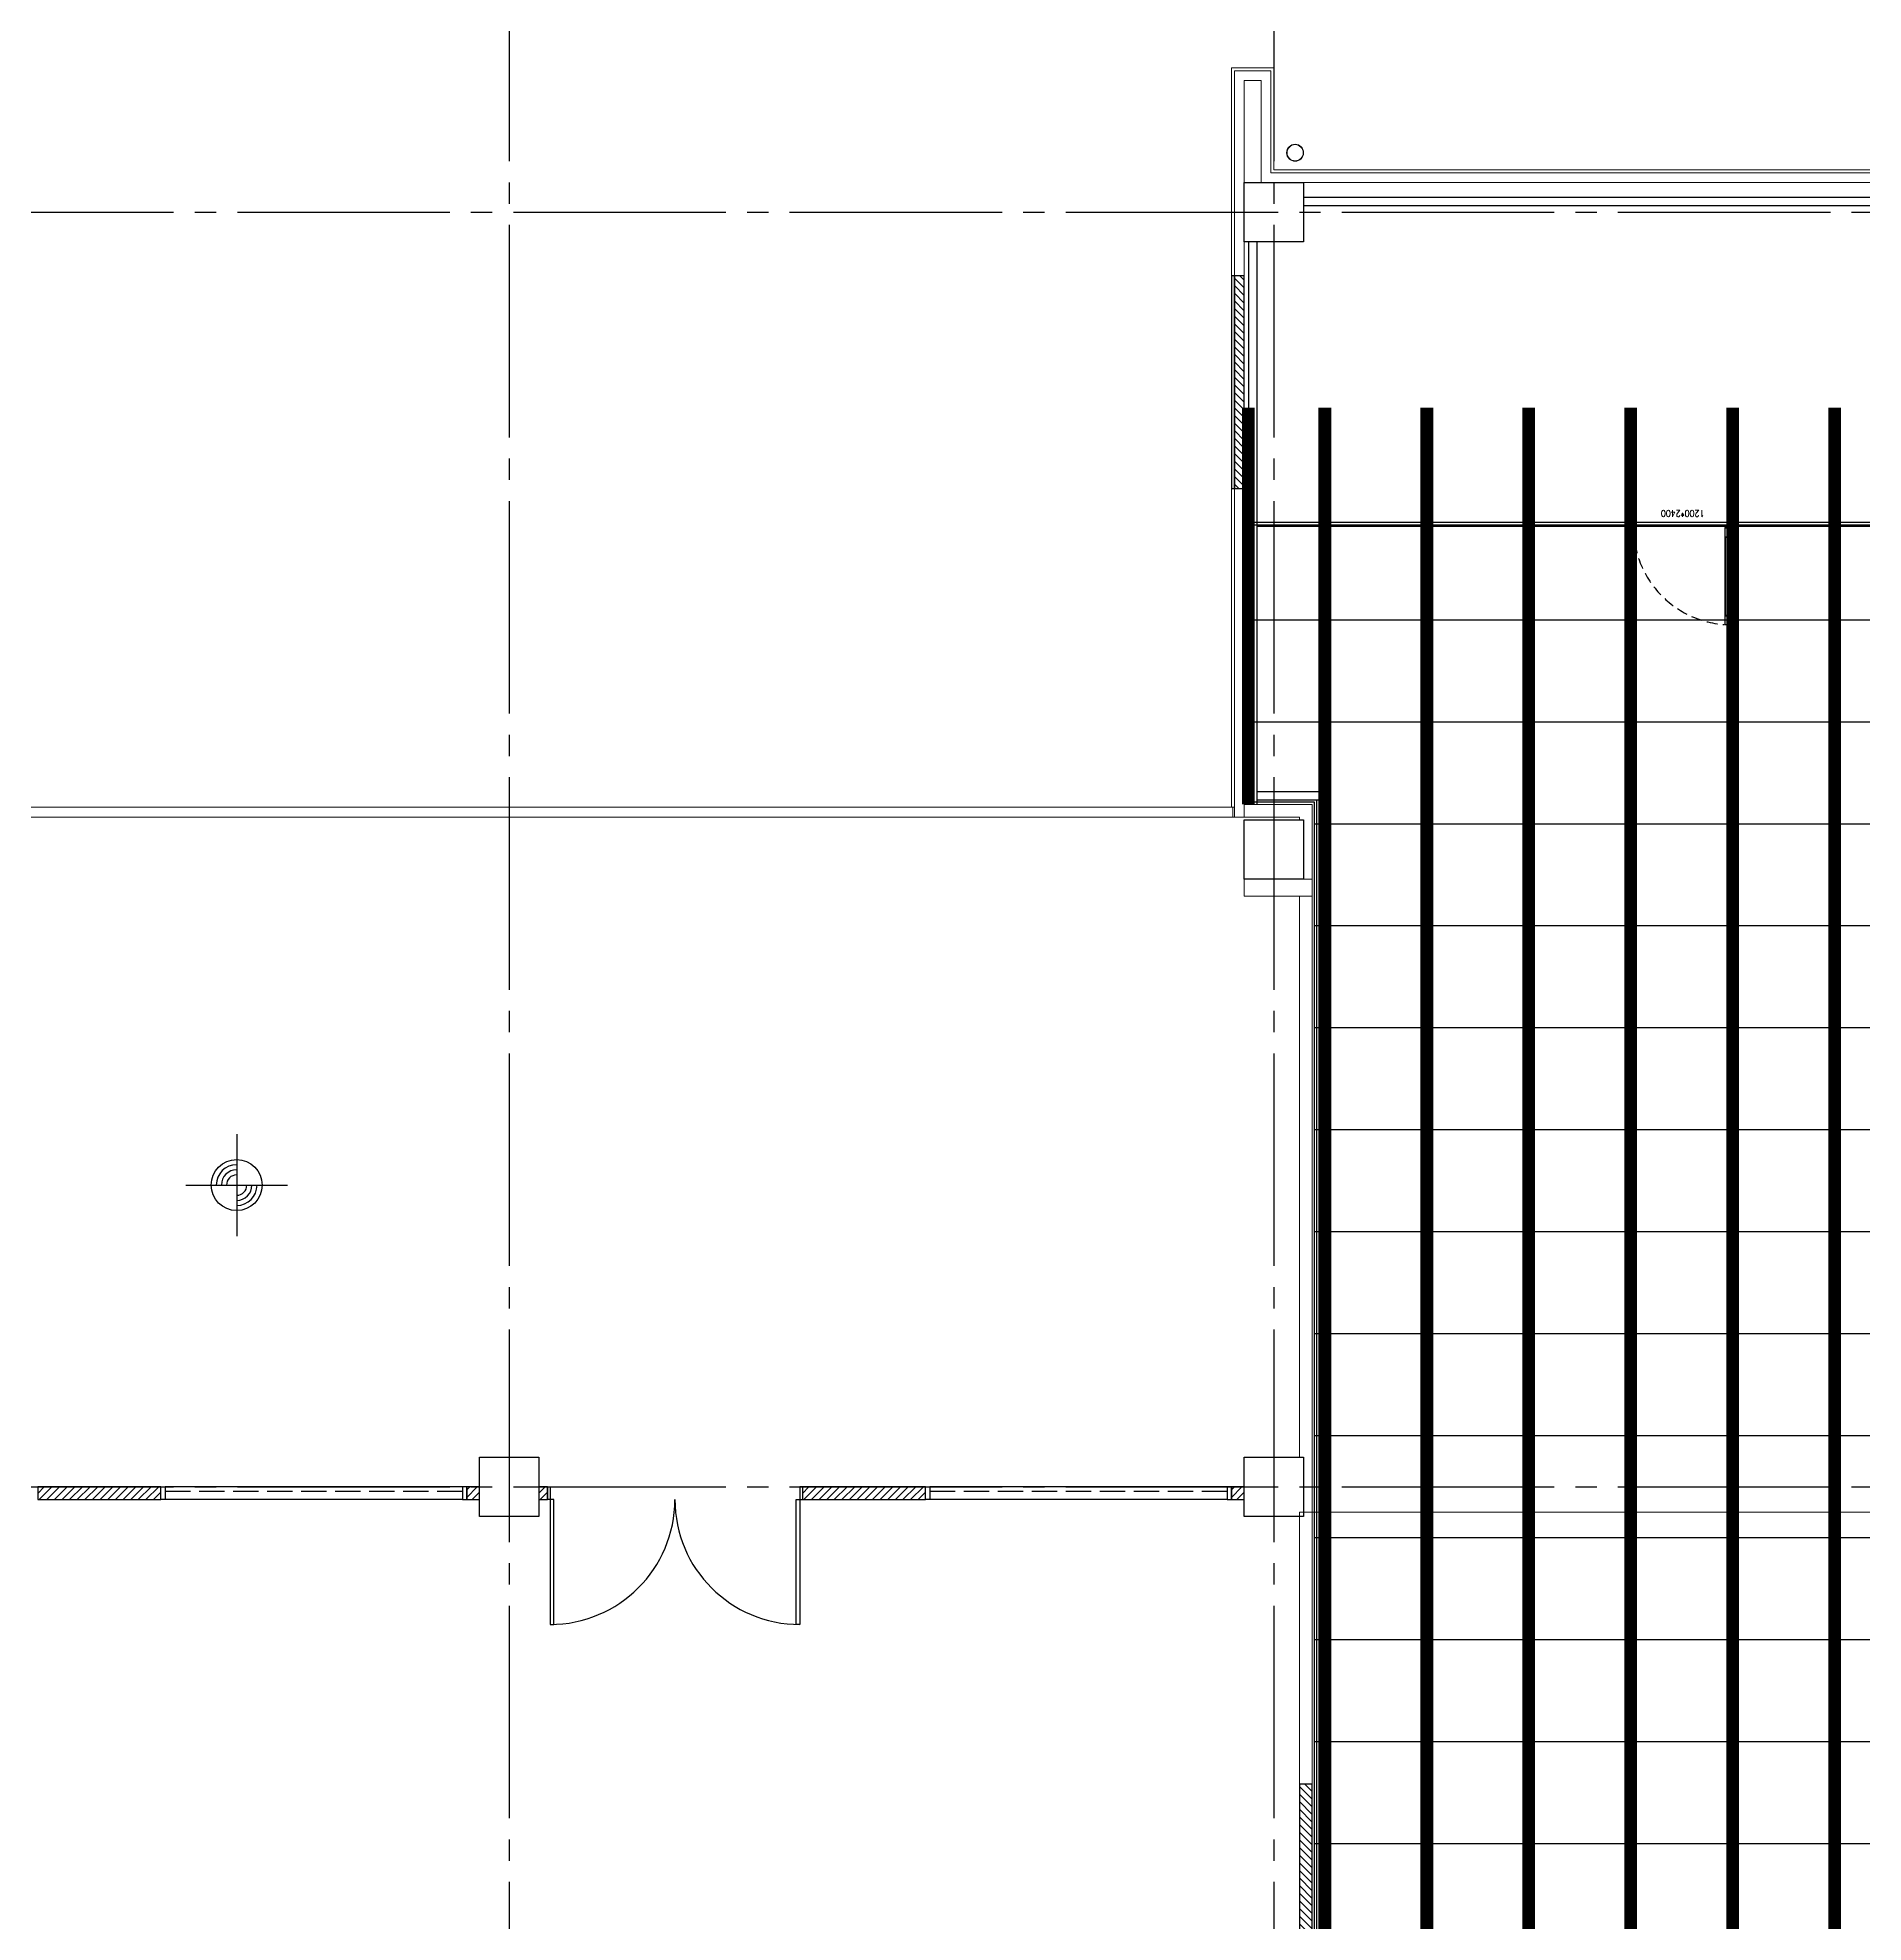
# Model space of a CAD drawing. Header units: millimetres. Extents: x -960 to 41501, y -1010 to 11880.
# Drawn here: x 345 to 2494, y 6987 to 9205 of the extents above; entities that cross this region are included whole.
import ezdxf
from ezdxf.enums import TextEntityAlignment as Align

# ---------------------------------------------------------------- set-up
doc = ezdxf.new("R2010")
doc.units = ezdxf.units.MM
doc.header["$LTSCALE"] = 100
for name, pattern in [('188K-SM-03-F10-ARCH-PA-Y2257103$0$AP5A-SM-03-F20-ARCH-PA-Y2230801+Y2230803$0$ALL-PA-TXT-Y2221201$0$DASHED', [19.05, 12.7, -6.35]), ('X-S-FAB-L10$0$COL-CEN-LIN', [3.25, 2.5, -0.25, 0.25, -0.25]), ('X-S-FAB-L10$0$HIDDEN', [0.4, 0.3, -0.1]), ('X-S-FAB-L10$0$JJP_虛線(退縮線、投影線、地下室範圍、非屬本工程、圖面分區)', [0.45, 0.3, -0.15])]:
    doc.linetypes.add(name, pattern=pattern)
for name, color, linetype in [('0-XREF', 7, 'Continuous'), ('188K-SM-03-F10-ARCH-CEIL-Y2257103$0$K-CEIL-4.2', 6, 'Continuous'), ('188K-SM-03-F10-ARCH-CEIL-Y2257103$0$K-CEIL-4.2-AREA', 6, 'Continuous'), ('188K-SM-03-F10-ARCH-CEIL-Y2257103$0$K-鋼構', 111, 'Continuous'), ('188K-SM-03-F10-ARCH-PA-Y2257103$0$K-Door', 53, 'Continuous'), ('188K-SM-03-F10-ARCH-PA-Y2257103$0$K-P1S-4.2-單抗', 53, 'Continuous'), ('188K-SM-03-F10-ARCH-PA-Y2257103$0$K-岩棉 2hr 7.5-單抗', 53, 'Continuous'), ('188K-SM-03-F10-ARCH-PA-Y2257103$0$K-岩棉 2hr 7.5-非抗', 53, 'Continuous'), ('X-S-FAB-L10$0$0-DIM-INT', 8, 'Continuous'), ('X-S-FAB-L10$0$0-DIM-TXT', 8, 'Continuous'), ('X-S-FAB-L10$0$A-OBJE-MEP', 8, 'Continuous'), ('X-S-FAB-L10$0$A-WALL-EX', 8, 'Continuous'), ('X-S-FAB-L10$0$A-WALL-IN', 8, 'Continuous'), ('X-S-FAB-L10$0$BLOCK', 8, 'Continuous'), ('X-S-FAB-L10$0$CCL', 8, 'X-S-FAB-L10$0$COL-CEN-LIN'), ('X-S-FAB-L10$0$COL-S', 8, 'Continuous'), ('X-S-FAB-L10$0$DW_Frame', 8, 'Continuous'), ('X-S-FAB-L10$0$S-FNDN', 8, 'Continuous'), ('X-S-FAB-L10$0$WALL_188K_EX', 8, 'Continuous'), ('X-S-FAB-L10$0$WALL_188K_IN', 8, 'Continuous'), ('X-S-FAB-L10$0$WIN', 8, 'Continuous'), ('X-S-FAB-L10$0$WIN-S', 4, 'Continuous')]:
    doc.layers.add(name, color=color, linetype=linetype)
doc.layers.add('188K-SM-03-F10-ARCH-CEIL-Y2257103$0$K-吊點-標準', color=6, linetype='Continuous', lineweight=9)
doc.styles.add('188K-SM-03-F10-ARCH-PA-Y2257103$0$AP5A-SM-03-F20-ARCH-PA-Y2230801+Y2230803$0$ALL-PA-TXT-Y2221201$0$Standard', font='txt.shx', dxfattribs={"bigfont": 'chineset.shx'})
doc.styles.add('X-S-FAB-L10$0$CHINA', font='simplex.shx', dxfattribs={"width": 0.75, "bigfont": 'chineset.shx'})
doc.styles.add('X-S-FAB-L10$0$Standard', font='', dxfattribs={"width": 0.8})
doc.styles.add('X-S-FAB-L10$0$TG_NOTE_TEXT', font='simplex.shx', dxfattribs={"width": 0.75, "bigfont": 'chineset.shx'})
doc.styles.get('X-S-FAB-L10$0$Standard').set_extended_font_data('Microsoft JhengHei')

# ---------------------------------------------------------------- blocks, each defined once
blk = doc.blocks.new('X-S-FAB-L10$0$FAB2-L05')
at = {"layer": 'X-S-FAB-L10$0$CCL'}
for p, q in [((-25260, 11005), (-25260, 0)), ((-24360, 11005), (-24360, 0)), ((-26880, 9720), (1210, 9720)), ((-26880, 8220), (1210, 8220))]:
    blk.add_line(p, q, dxfattribs=at)
at = {"layer": 'X-S-FAB-L10$0$COL-S'}
for points in [[(-24395, 9755), (-24325, 9755), (-24325, 9685), (-24395, 9685)], [(-24395, 9005), (-24325, 9005), (-24325, 8935), (-24395, 8935)], [(-25295, 8255), (-25225, 8255), (-25225, 8185), (-25295, 8185)], [(-24395, 8255), (-24325, 8255), (-24325, 8185), (-24395, 8185)]]:
    blk.add_lwpolyline(points, close=True, dxfattribs=at)
blk = doc.blocks.new('X-S-FAB-L10')
at = {"layer": 'X-S-FAB-L10$0$WALL_188K_EX'}
h = blk.add_hatch(dxfattribs=at)
h.set_pattern_fill('LINE', color=256, scale=2, angle=-45)
h.set_pattern_definition([(315, (1750, 8773.3835), (4.49013, 4.49013), [])])
h.paths.add_polyline_path([(1753.5, 8925), (1753.5, 8675), (1765, 8675), (1765, 8925)])
at = {"layer": 'X-S-FAB-L10$0$WALL_188K_IN'}
h = blk.add_hatch(dxfattribs=at)
h.set_pattern_fill('LINE', color=256, scale=2, angle=45)
h.set_pattern_definition([(45, (391.6165, 7485), (-4.49013, 4.49013), [])])
h.paths.add_polyline_path([(345, 7485), (490, 7485), (490, 7500), (345, 7500)])
h = blk.add_hatch(dxfattribs=at)
h.set_pattern_fill('LINE', color=256, scale=2, angle=45)
h.set_pattern_definition([(45, (766.6165, 7485), (-4.49013, 4.49013), [])])
h.paths.add_polyline_path([(850, 7485), (865, 7485), (865, 7500), (850, 7500)])
h = blk.add_hatch(dxfattribs=at)
h.set_pattern_fill('LINE', color=256, scale=2, angle=45)
h.set_pattern_definition([(45, (846.6165, 7485), (-4.49013, 4.49013), [])])
h.paths.add_polyline_path([(935, 7485), (945, 7485), (945, 7500), (935, 7500)])
h = blk.add_hatch(dxfattribs=at)
h.set_pattern_fill('LINE', color=256, scale=2, angle=45)
h.set_pattern_definition([(45, (1291.6165, 7485), (-4.49013, 4.49013), [])])
h.paths.add_polyline_path([(1245, 7485), (1390, 7485), (1390, 7500), (1245, 7500)])
h = blk.add_hatch(dxfattribs=at)
h.set_pattern_fill('LINE', color=256, scale=2, angle=45)
h.set_pattern_definition([(45, (1666.6165, 7485), (-4.49013, 4.49013), [])])
h.paths.add_polyline_path([(1750, 7485), (1765, 7485), (1765, 7500), (1750, 7500)])
h = blk.add_hatch(dxfattribs=at)
h.set_pattern_fill('LINE', color=256, scale=2, angle=135)
h.set_pattern_definition([(135, (1845, 7051.6165), (-4.49013, -4.49013), [])])
h.paths.add_polyline_path([(1845, 6750), (1845, 7150), (1830, 7150), (1830, 6750)])
for p, q in [((945, 7500), (945, 7485)), ((1245, 7500), (1245, 7485))]:
    blk.add_line(p, q)
for points in [[(948, 7485), (948, 7338), (952.4, 7338), (952.4, 7485)], [(1242, 7485), (1242, 7338), (1237.6, 7338), (1237.6, 7485)]]:
    blk.add_lwpolyline(points, close=True)
for centre, start, end in [((948, 7485), 270, 0), ((1242, 7485), 180, 270)]:
    blk.add_arc(centre, 147, start, end)
at = {"layer": 'X-S-FAB-L10$0$0-DIM-INT'}
for p, q in [((579.2, 7915.1, -2689.4), (579.2, 7795.1, -2689.4)), ((519.2, 7855.1, -2689.4), (639.2, 7855.1, -2689.4))]:
    blk.add_line(p, q, dxfattribs=at)
blk.add_circle((579.2, 7855.1, -2689.4), 30, dxfattribs=at)
for radius, start, end in [(24, 90, 180), (18, 90, 180), (12, 90, 180), (24, 270, 0), (18, 270, 0), (12, 270, 0)]:
    blk.add_arc((579.2, 7855.1, -2689.4), radius, start, end, dxfattribs=at)
at = {"layer": 'X-S-FAB-L10$0$A-OBJE-MEP', "lineweight": 0, "flags": 128}
blk.add_lwpolyline([(1834.5, 9070, 1), (1815.5, 9070, 1)], format="xyb", close=True, dxfattribs=at)
at = {"layer": 'X-S-FAB-L10$0$A-OBJE-MEP', "lineweight": 0}
blk.add_circle((1825, 9070), 10, dxfattribs=at)
at = {"layer": 'X-S-FAB-L10$0$A-WALL-EX', "lineweight": 0}
for p, q in [((1765, 9166.5), (1753.5, 9166.5)), ((1753.5, 8925), (1753.5, 9166.5)), ((1765, 9166.5), (1753.5, 9166.5)), ((1765, 9166.5), (1785, 9166.5)), ((1796.5, 9166.5), (1785, 9166.5)), ((1796.5, 9166.5), (1785, 9166.5)), ((1796.5, 9166.5), (1796.5, 9050)), ((1796.5, 9050), (1796.5, 9046.5)), ((1796.5, 9046.5), (1800, 9046.5)), ((1796.5, 9046.5), (1800, 9046.5)), ((1800, 9046.5), (6815, 9046.5)), ((1750, 8925), (1753.5, 8925)), ((1753.5, 8925), (1761.5, 8925)), ((1761.5, 8925), (1765, 8925)), ((1750, 8675), (1753.5, 8675)), ((1753.5, 8300), (1753.5, 8675)), ((1753.5, 8675), (1761.5, 8675)), ((1761.5, 8675), (1765, 8675)), ((1753.5, 8300), (1753.5, 8288)), ((1753.5, 8300), (1753.5, 8288)), ((1753.5, 8300), (1753.5, 8288)), ((1753.5, 8288), (1753.5, 8297.2)), ((1753.5, 8288), (1753.5, 8297.2)), ((1765, 8288), (1765, 8300)), ((1765, 8288), (1765, 8300)), ((1765, 8288), (1765, 8300)), ((1753.5, 8288), (1765, 8288)), ((1753.5, 8288), (1765, 8288))]:
    blk.add_line(p, q, dxfattribs=at)
at = {"layer": 'X-S-FAB-L10$0$A-WALL-EX', "linetype": 'X-S-FAB-L10$0$JJP_虛線(退縮線、投影線、地下室範圍、非屬本工程、圖面分區)', "lineweight": 0}
blk.add_line((1751.8, 8300), (-38, 8300), dxfattribs=at)
at = {"layer": 'X-S-FAB-L10$0$A-WALL-EX', "lineweight": 0, "flags": 128}
for points in [[(1750, 9170), (1753.5, 9170)], [(1750, 9170), (1750, 8925)], [(1750, 8300), (1750, 9170)], [(1750, 8925), (1750, 9170)], [(1750, 8925), (1750, 9170)], [(1750, 8300), (1750, 9170)], [(1750, 8300), (1750, 9170)], [(1750, 8300), (1750, 9170)], [(1750, 8300), (1750, 9170)], [(1796.5, 9170), (1753.5, 9170)], [(1800, 9170), (1796.5, 9170)], [(1800, 9050), (1800, 9170)], [(1765, 8925), (1765, 9155)], [(1765, 9155), (1785, 9155)], [(1785, 9155), (1785, 9035)], [(6815, 9050), (1800, 9050)], [(1800, 9050), (6815, 9050)], [(1800, 9050), (6815, 9050)], [(1800, 9050), (6815, 9050)], [(1800, 9050), (6815, 9050)], [(1800, 9050), (6815, 9050)], [(1800, 9050), (6815, 9050)], [(1800, 9050), (6815, 9050)], [(1785, 9035), (1796.5, 9035)], [(1785, 9035), (1796.5, 9035)], [(1796.5, 9035), (6815, 9035)], [(1750, 8675), (1750, 8300)], [(1750, 8300), (1750, 8675)], [(1750, 8300), (1750, 8675)], [(1765, 8300), (1765, 8675)], [(1753.5, 8300), (-38, 8300)], [(1750, 8300), (1753.5, 8300)], [(1765, 8300), (1765, 8288)], [(-38, 8288), (1765, 8288)], [(1765, 8288), (1753.5, 8288)], [(1765, 8288), (1753.5, 8288)], [(1765, 8215), (1765, 8195)], [(1765, 8195), (1830, 8195)]]:
    blk.add_lwpolyline(points, dxfattribs=at)
at = {"layer": 'X-S-FAB-L10$0$A-WALL-EX', "linetype": 'X-S-FAB-L10$0$JJP_虛線(退縮線、投影線、地下室範圍、非屬本工程、圖面分區)', "lineweight": 0, "flags": 128}
for points in [[(1751.8, 8300), (-50, 8300)], [(1751.8, 8300), (1751.8, 8300)], [(1751.8, 8300), (1751.8, 8288)], [(-38, 8288), (1751.8, 8288)]]:
    blk.add_lwpolyline(points, dxfattribs=at)
at = {"layer": 'X-S-FAB-L10$0$A-WALL-IN', "lineweight": 0}
for p, q in [((1845, 8215), (1835, 8215)), ((1845, 8215), (1835, 8215)), ((1845, 8195), (1845, 8215)), ((1830, 8195), (1845, 8195)), ((1830, 8195), (1845, 8195)), ((1845, 7150), (1830, 7150))]:
    blk.add_line(p, q, dxfattribs=at)
at = {"layer": 'X-S-FAB-L10$0$A-WALL-IN', "lineweight": 0, "flags": 128}
for points in [[(1830, 8303), (1765, 8303)], [(1765, 8303), (1765, 8288)], [(1845, 8303), (1830, 8303)], [(1845, 7150), (1845, 8303)], [(1765, 8288), (1830, 8288)], [(1830, 8288), (1830, 8285)], [(1830, 8195), (1830, 7535)], [(1830, 7455), (1830, 7150)]]:
    blk.add_lwpolyline(points, dxfattribs=at)
at = {"layer": 'X-S-FAB-L10$0$COL-S'}
for p, q in [((1765, 9035), (1835, 9035)), ((1765, 8965), (1765, 9035)), ((1835, 9035), (1835, 8965)), ((1835, 8965), (1765, 8965)), ((1765, 8285), (1835, 8285)), ((1765, 8215), (1765, 8285)), ((1835, 8285), (1835, 8215)), ((1835, 8215), (1765, 8215)), ((865, 7535), (935, 7535)), ((865, 7465), (865, 7535)), ((935, 7535), (935, 7465)), ((1765, 7535), (1835, 7535)), ((1765, 7465), (1765, 7535)), ((1835, 7535), (1835, 7465)), ((935, 7465), (865, 7465)), ((1835, 7465), (1765, 7465))]:
    blk.add_line(p, q, dxfattribs=at)
at = {"layer": 'X-S-FAB-L10$0$DW_Frame'}
for points in [[(945, 7500), (948, 7500), (948, 7485), (945, 7485)], [(1245, 7500), (1242, 7500), (1242, 7485), (1245, 7485)]]:
    blk.add_lwpolyline(points, dxfattribs=at)
at = {"layer": 'X-S-FAB-L10$0$S-FNDN', "lineweight": 0, "flags": 128}
blk.add_lwpolyline([(4350, 7470), (1830, 7470), (1830, 1500), (1812.5, 1500), (1812.5, -55), (9330, -55), (9330, 7470)], close=True, dxfattribs=at)
at = {"layer": 'X-S-FAB-L10$0$WALL_188K_EX'}
for points in [[(1750, 8925), (1750, 8675), (1753.5, 8675), (1753.5, 8925)], [(1753.5, 8925), (1753.5, 8675), (1765, 8675), (1765, 8925)]]:
    blk.add_lwpolyline(points, close=True, dxfattribs=at)
at = {"layer": 'X-S-FAB-L10$0$WALL_188K_IN'}
for points in [[(345, 7485), (490, 7485), (490, 7500), (345, 7500)], [(850, 7485), (865, 7485), (865, 7500), (850, 7500)], [(935, 7485), (945, 7485), (945, 7500), (935, 7500)], [(1245, 7485), (1390, 7485), (1390, 7500), (1245, 7500)], [(1750, 7485), (1765, 7485), (1765, 7500), (1750, 7500)], [(1845, 6750), (1845, 7150), (1830, 7150), (1830, 6750)]]:
    blk.add_lwpolyline(points, close=True, dxfattribs=at)
at = {"layer": 'X-S-FAB-L10$0$WIN'}
for points in [[(845, 7500), (495, 7500)], [(1745, 7500), (1395, 7500)], [(845, 7485), (495, 7485)], [(1745, 7485), (1395, 7485)]]:
    blk.add_lwpolyline(points, dxfattribs=at)
at = {"layer": 'X-S-FAB-L10$0$WIN-S'}
for points in [[(490, 7500), (495, 7500), (495, 7485), (490, 7485)], [(850, 7500), (845, 7500), (845, 7485), (850, 7485)], [(1390, 7500), (1395, 7500), (1395, 7485), (1390, 7485)], [(1750, 7500), (1745, 7500), (1745, 7485), (1750, 7485)]]:
    blk.add_lwpolyline(points, close=True, dxfattribs=at)
at = {"layer": 'X-S-FAB-L10$0$WIN-S', "linetype": 'X-S-FAB-L10$0$HIDDEN'}
for points in [[(495, 7495), (845, 7495)], [(1395, 7495), (1745, 7495)]]:
    blk.add_lwpolyline(points, dxfattribs=at)
at = {"layer": 'X-S-FAB-L10$0$BLOCK'}
blk.add_blockref('X-S-FAB-L10$0$FAB2-L05', (26160, -720), dxfattribs=at)
at = {"style": 'X-S-FAB-L10$0$TG_NOTE_TEXT', "width": 0.5, "flags": 1}
for p in [(7463.3, 9020), (18268.3, 8649), (11197.8, 4800.2), (16485.8, 4800.2), (25420.3, 2635), (13360, 320, 0), (7463.3, -33.3)]:
    blk.add_attdef('WH', text='', height=20, dxfattribs=at).set_placement(p, align=Align.BOTTOM_LEFT)
at = {"width": 0.5}
for style, p in [('X-S-FAB-L10$0$TG_NOTE_TEXT', (7585, 9020)), ('X-S-FAB-L10$0$TG_NOTE_TEXT', (18390, 8649)), ('X-S-FAB-L10$0$TG_NOTE_TEXT', (11117.5, 4813.5)), ('X-S-FAB-L10$0$TG_NOTE_TEXT', (16607.5, 4813.5)), ('X-S-FAB-L10$0$TG_NOTE_TEXT', (25350, 2635)), ('X-S-FAB-L10$0$Standard', (13129.4, 325, 0)), ('X-S-FAB-L10$0$TG_NOTE_TEXT', (7585, -20))]:
    blk.add_attdef('DESC', text='', height=10, dxfattribs=dict(at, style=style)).set_placement(p, align=Align.BOTTOM_LEFT)
for tag, style, p in [('TYPE', 'X-S-FAB-L10$0$TG_NOTE_TEXT', (7619.3, 9020)), ('NO', 'X-S-FAB-L10$0$TG_NOTE_TEXT', (7650.1, 9020)), ('TYPE', 'X-S-FAB-L10$0$TG_NOTE_TEXT', (18424.2, 8649)), ('NO', 'X-S-FAB-L10$0$TG_NOTE_TEXT', (18455, 8649)), ('NO', 'X-S-FAB-L10$0$TG_NOTE_TEXT', (11088.6, 4813.5)), ('TYPE', 'X-S-FAB-L10$0$TG_NOTE_TEXT', (11151.8, 4813.5)), ('TYPE', 'X-S-FAB-L10$0$TG_NOTE_TEXT', (16641.8, 4813.5)), ('NO', 'X-S-FAB-L10$0$TG_NOTE_TEXT', (16672.6, 4813.5)), ('NO', 'X-S-FAB-L10$0$TG_NOTE_TEXT', (25313, 2635)), ('TYPE', 'X-S-FAB-L10$0$TG_NOTE_TEXT', (25350, 2635)), ('NO', 'X-S-FAB-L10$0$Standard', (13100, 320, 0)), ('TYPE', 'X-S-FAB-L10$0$Standard', (13129.4, 320, 0)), ('TYPE', 'X-S-FAB-L10$0$TG_NOTE_TEXT', (7619.3, -20)), ('NO', 'X-S-FAB-L10$0$TG_NOTE_TEXT', (7650.1, -20))]:
    blk.add_attdef(tag, text='', height=10, dxfattribs=dict(at, style=style)).set_placement(p, align=Align.BOTTOM_RIGHT)
for rotation, style, p in [(180, 'X-S-FAB-L10$0$Standard', (317.6, 7480)), (180, 'X-S-FAB-L10$0$Standard', (1217.6, 7480)), (90, 'X-S-FAB-L10$0$TG_NOTE_TEXT', (24310, 3647.5)), (270, 'X-S-FAB-L10$0$TG_NOTE_TEXT', (17080, 1605))]:
    blk.add_attdef('DESC', text='', height=10, rotation=rotation, dxfattribs=dict(at, style=style)).set_placement(p, align=Align.BOTTOM_LEFT)
for tag, rotation, style, p in [('TYPE', 180, 'X-S-FAB-L10$0$Standard', (317.6, 7480)), ('NO', 180, 'X-S-FAB-L10$0$Standard', (347, 7480)), ('TYPE', 180, 'X-S-FAB-L10$0$Standard', (1217.6, 7480)), ('NO', 180, 'X-S-FAB-L10$0$Standard', (1247, 7480)), ('TYPE', 90, 'X-S-FAB-L10$0$TG_NOTE_TEXT', (24310, 3647.5)), ('NO', 90, 'X-S-FAB-L10$0$TG_NOTE_TEXT', (24310, 3610.5)), ('TYPE', 270, 'X-S-FAB-L10$0$TG_NOTE_TEXT', (17080, 1605)), ('NO', 270, 'X-S-FAB-L10$0$TG_NOTE_TEXT', (17080, 1573))]:
    blk.add_attdef(tag, text='', height=10, rotation=rotation, dxfattribs=dict(at, style=style)).set_placement(p, align=Align.BOTTOM_RIGHT)
at = {"style": 'X-S-FAB-L10$0$TG_NOTE_TEXT', "width": 0.5, "flags": 1}
for rotation, p in [(180, (43, 7480)), (180, (943, 7480)), (90, (24310, 3717.8)), (270, (17080, 1711.7))]:
    blk.add_attdef('WH', text='', height=20, rotation=rotation, dxfattribs=at).set_placement(p, align=Align.BOTTOM_LEFT)
at = {"layer": 'X-S-FAB-L10$0$0-DIM-TXT', "style": 'X-S-FAB-L10$0$CHINA', "width": 0.75}
for p in [(667.4, 7855.1, -2689.4), (22627.4, 6728.8), (25644.7, 6728.8), (24778.8, 5569.1), (1118.3, 4980), (417.8, 4594.6), (23874.8, 4355), (22927.4, 4330.1), (23749.9, 3901.4), (417.8, 3765.2), (1118.3, 3730), (417.8, 3115.8), (536.9, 2227.8), (16909, 1782.7), (888.4, 880.5), (16977.4, 750), (18878.8, 750), (25641.2, 553.2), (21364, 526.9)]:
    blk.add_attdef('HIG', text='', height=80, dxfattribs=at).set_placement(p, align=Align.MIDDLE_LEFT)
blk = doc.blocks.new('188K-SM-03-F10-ARCH-CEIL-Y2257103$0$A$C2CA95053')
h = blk.add_hatch(color=256)
edge = h.paths.add_edge_path()
edge.add_arc((0, 0), 0.5, 0, 360)
for p, q in [((3.2, 3.2), (-3.2, -3.2)), ((3.2, -3.2), (-3.2, 3.2))]:
    blk.add_line(p, q)
blk.add_lwpolyline([(-1.6, 2.5), (-1.6, -2.5), (1.6, -2.5), (1.6, 2.5)], close=True)
for radius in [4.5, 0.5]:
    blk.add_circle((0, 0), radius)
blk = doc.blocks.new('188K-SM-03-F10-ARCH-CEIL-Y2257103$0$天花板吊點-附調整片 - 3_8_螺桿吊架 100 mm 高調整片-V1-1FL')
blk.add_blockref('188K-SM-03-F10-ARCH-CEIL-Y2257103$0$A$C2CA95053', (0, 0))
blk = doc.blocks.new('188K-SM-03-F10-ARCH-CEIL-Y2257103')
at = {"layer": '188K-SM-03-F10-ARCH-CEIL-Y2257103$0$K-CEIL-4.2'}
for p, q in [((1860, 312.7), (1860, 8632.2)), ((1980, 312.7), (1980, 8632.2)), ((2100, 312.7), (2100, 8632.2)), ((2220, 312.7), (2220, 8632.2)), ((2340, 312.7), (2340, 8632.2)), ((2460, 312.7), (2460, 8632.2)), ((19317.2, 8520), (1767.7, 8520)), ((19317.2, 8400), (1767.7, 8400)), ((19317.2, 8280), (1847.7, 8280)), ((19314.7, 8160), (1847.7, 8160)), ((19314.7, 8040), (1847.7, 8040)), ((19314.7, 7920), (1847.7, 7920)), ((19314.7, 7800), (1847.7, 7800)), ((19314.7, 7680), (1847.7, 7680)), ((19314.7, 7560), (1847.7, 7560)), ((19317.2, 7440), (1847.7, 7440)), ((19317.2, 7320), (1847.7, 7320)), ((21180, 7200), (1847.7, 7200)), ((21180, 7080), (1847.7, 7080))]:
    blk.add_line(p, q, dxfattribs=at)
at = {"layer": '188K-SM-03-F10-ARCH-CEIL-Y2257103$0$K-CEIL-4.2-AREA', "elevation": 0}
blk.add_lwpolyline([(16747.2, 312.7), (14882.2, 312.7), (14882.2, 42.7), (14157.7, 42.7), (14157.7, 312.7), (1847.7, 312.7), (1847.7, 8305.8), (1767.7, 8305.8), (1767.7, 8632.2), (17592.2, 8632.2)], dxfattribs=at)
at = {"layer": '188K-SM-03-F10-ARCH-CEIL-Y2257103$0$K-鋼構', "const_width": 15, "elevation": 0}
for points in [[(1770, 8769.9), (1770, 8303)], [(1860, 8769.9), (1860, 230)], [(1980, 8769.9), (1980, 230)], [(2100, 8769.9), (2100, 230)], [(2220, 8769.9), (2220, 230)], [(2340, 8769.9), (2340, 230)], [(2460, 8769.9), (2460, 230)]]:
    blk.add_lwpolyline(points, dxfattribs=at)
at = {"layer": '188K-SM-03-F10-ARCH-CEIL-Y2257103$0$K-吊點-標準', "color": 170, "lineweight": 18, "rotation": 179.9999999999997}
for p in [(1767.7, 8611.3, 0), (1860, 8611.3), (1980, 8611.3), (2100, 8611.3), (2220, 8611.3), (2340, 8611.3), (2460, 8611.3), (1767.7, 8535, 0), (1860, 8535), (1980, 8535), (2100, 8535), (2220, 8535), (2340, 8535), (2460, 8535), (1767.7, 8505, 0), (1860, 8505), (1980, 8505), (2100, 8505), (2220, 8505), (2340, 8505), (2460, 8505), (1767.7, 8415, 0), (1860, 8415), (1980, 8415), (2100, 8415), (2220, 8415), (2340, 8415), (2460, 8415), (1767.7, 8385, 0), (1860, 8385), (1980, 8385), (2100, 8385), (2220, 8385), (2340, 8385), (2460, 8385), (1767.7, 8320.8, 0), (1860, 8295), (1980, 8295), (2100, 8295), (2220, 8295), (2340, 8295), (2460, 8295), (1860, 8265), (1980, 8265), (2100, 8265), (2220, 8265), (2340, 8265), (2460, 8265), (1860, 8175), (1980, 8175), (2100, 8175), (2220, 8175), (2340, 8175), (2460, 8175), (1860, 8145), (1980, 8145), (2100, 8145), (2220, 8145), (2340, 8145), (2460, 8145), (1860, 8055), (1980, 8055), (2100, 8055), (2220, 8055), (2340, 8055), (2460, 8055), (1860, 8025), (1980, 8025), (2100, 8025), (2220, 8025), (2340, 8025), (2460, 8025), (1860, 7935), (1980, 7935), (2100, 7935), (2220, 7935), (2340, 7935), (2460, 7935), (1860, 7905), (1980, 7905), (2100, 7905), (2220, 7905), (2340, 7905), (2460, 7905), (1860, 7815), (1980, 7815), (2100, 7815), (2220, 7815), (2340, 7815), (2460, 7815), (1860, 7785), (1980, 7785), (2100, 7785), (2220, 7785), (2340, 7785), (2460, 7785), (1860, 7695), (1980, 7695), (2100, 7695), (2220, 7695), (2340, 7695), (2460, 7695), (1860, 7665), (1980, 7665), (2100, 7665), (2220, 7665), (2340, 7665), (2460, 7665), (1860, 7575), (1980, 7575), (2100, 7575), (2220, 7575), (2340, 7575), (2460, 7575), (1860, 7545), (1980, 7545), (2100, 7545), (2220, 7545), (2340, 7545), (2460, 7545), (1860, 7455), (1980, 7455), (2100, 7455), (2220, 7455), (2340, 7455), (2460, 7455), (1860, 7425), (1980, 7425), (2100, 7425), (2220, 7425), (2340, 7425), (2460, 7425), (1860, 7335), (1980, 7335), (2100, 7335), (2220, 7335), (2340, 7335), (2460, 7335), (1860, 7305), (1980, 7305), (2100, 7305), (2220, 7305), (2340, 7305), (2460, 7305), (1860, 7215), (1980, 7215), (2100, 7215), (2220, 7215), (2340, 7215), (2460, 7215), (1860, 7185), (1980, 7185), (2100, 7185), (2220, 7185), (2340, 7185), (2460, 7185), (1860, 7095), (1980, 7095), (2100, 7095), (2220, 7095), (2340, 7095), (2460, 7095), (1860, 7065), (1980, 7065), (2100, 7065), (2220, 7065), (2340, 7065), (2460, 7065)]:
    blk.add_blockref('188K-SM-03-F10-ARCH-CEIL-Y2257103$0$天花板吊點-附調整片 - 3_8_螺桿吊架 100 mm 高調整片-V1-1FL', p, dxfattribs=at)
blk = doc.blocks.new('188K-SM-03-F10-ARCH-PA-Y2257103$0$單開庫板門-1200x2400)圓型拉環鎖+輔助鎖)')
at = {"ltscale": 0.1}
for p, q in [((26008.6, -11403.6), (26004.5, -11403.6)), ((26004.5, -11403.6), (26004.5, -11414.1)), ((26004.5, -11414.1), (26004.5, -11415.3)), ((26004.5, -11414.1), (26008.6, -11414.1)), ((26004.5, -11415.4), (26004.6, -11415.5)), ((26008.6, -11414), (26004.6, -11414)), ((26004.6, -11414.3), (26004.6, -11414.2)), ((26004.6, -11415.3), (26004.6, -11414.5)), ((26004.7, -11414.1), (26006.5, -11414.1)), ((26005.1, -11414.4), (26004.7, -11414.4)), ((26004.7, -11414.5), (26005.1, -11414.5)), ((26004.7, -11414.5), (26004.7, -11506)), ((26004.7, -11506), (26004.7, -11414.5)), ((26004.7, -11414.5), (26004.7, -11414.5)), ((26004.7, -11415.4), (26004.7, -11415.3)), ((26005.2, -11414.4), (26005.2, -11414.4)), ((26006.5, -11414.1), (26006.6, -11414.1)), ((26006.6, -11414.1), (26006.6, -11414.1)), ((26006.6, -11414.1), (26008.4, -11414.1)), ((26008.4, -11414.4), (26008, -11414.4)), ((26008, -11414.4), (26008, -11414.4)), ((26008, -11414.5), (26008.4, -11414.5)), ((26008.4, -11506), (26008.4, -11414.5)), ((26008.4, -11414.5), (26008.4, -11414.5)), ((26008.4, -11414.5), (26008.4, -11506)), ((26008.4, -11415.3), (26008.4, -11415.4)), ((26008.5, -11414.2), (26008.5, -11414.3)), ((26008.5, -11414.5), (26008.5, -11415.3)), ((26008.5, -11415.5), (26008.6, -11415.4)), ((26008.6, -11414.1), (26008.6, -11403.6)), ((26008.6, -11415.3), (26008.6, -11414.1)), ((26008.6, -11506.4), (26004.5, -11506.4)), ((26004.5, -11506.4), (26004.5, -11518)), ((26004.7, -11506), (26004.7, -11506)), ((26008.4, -11506), (26008.4, -11506)), ((26008.6, -11518), (26008.6, -11506.4)), ((25999.5, -11519.7), (25999.5, -11523.2)), ((26002.5, -11519.1), (26000, -11519.1)), ((26000, -11523.7), (26002.4, -11523.7)), ((26002.4, -11523.7), (26004.1, -11522.6)), ((26002.9, -11518.5), (26002.6, -11518.5)), ((26002.6, -11518.5), (26002.6, -11521)), ((26002.6, -11521.9), (26002.6, -11519.3)), ((26002.6, -11521), (26002.9, -11521)), ((26003.4, -11521.9), (26002.6, -11521.9)), ((26002.9, -11521), (26002.9, -11518.5)), ((26003.3, -11522.2), (26003.3, -11522)), ((26003.3, -11522), (26003.4, -11522)), ((26004, -11522.2), (26003.3, -11522.2)), ((26008.3, -11517.5), (26003.6, -11517.5)), ((26003.6, -11517.5), (26003.6, -11517.7)), ((26003.6, -11517.7), (26008.3, -11517.7)), ((26004.1, -11521.9), (26003.9, -11521.9)), ((26003.9, -11522), (26004, -11522)), ((26004, -11522), (26004, -11522.2)), ((26004.2, -11522.4), (26004.2, -11521.9)), ((26004.5, -11518), (26008.6, -11518)), ((26008.3, -11517.7), (26008.3, -11517.5)), ((26114.8, -11521.9), (26115.1, -11521.9)), ((26114.8, -11522.4), (26114.8, -11521.9)), ((26114.9, -11522), (26114.9, -11522.2)), ((26115.1, -11522), (26114.9, -11522)), ((26114.9, -11522.2), (26115.7, -11522.2)), ((26116.6, -11523.7), (26114.9, -11522.6)), ((26115.5, -11521.9), (26116.3, -11521.9)), ((26115.7, -11522), (26115.5, -11522)), ((26115.7, -11522.2), (26115.7, -11522)), ((26116.3, -11521.9), (26116.3, -11519.3)), ((26116.5, -11519.1), (26119, -11519.1)), ((26119, -11523.7), (26116.6, -11523.7)), ((26119.5, -11519.7), (26119.5, -11523.2))]:
    blk.add_line(p, q, dxfattribs=at)
blk.add_lwpolyline([(26006.6, -11506.4), (26006.5, -11506.3), (26004.7, -11506.3, -0.414214), (26004.6, -11506.3), (26004.6, -11506.1, -0.414214), (26004.7, -11506.1), (26005.1, -11506.1, 0.414214), (26005.2, -11506.1), (26005.2, -11506, 0.414214), (26005.1, -11506), (26004.7, -11506, -0.414214), (26004.6, -11506), (26004.6, -11505.2, -0.414214), (26004.7, -11505.2), (26004.7, -11505.2, 0.414214), (26004.7, -11505.2), (26004.7, -11505, 0.72636), (26004.6, -11505), (26004.5, -11505.1, 0.158507), (26004.5, -11505.2), (26004.5, -11506.4, 0.414214), (26004.6, -11506.5), (26008.6, -11506.5, 0.414214), (26008.6, -11506.4), (26008.6, -11505.2, 0.158507), (26008.6, -11505.1), (26008.5, -11505, 0.72636), (26008.4, -11505), (26008.4, -11505.2, 0.414214), (26008.5, -11505.2, -0.414214), (26008.5, -11505.2), (26008.5, -11506, -0.414214), (26008.4, -11506), (26008, -11506, 0.414214), (26008, -11506), (26008, -11506.1, 0.414214), (26008, -11506.1), (26008.4, -11506.1, -0.414214), (26008.5, -11506.1), (26008.5, -11506.3, -0.414214), (26008.4, -11506.3), (26006.6, -11506.3)], format="xyb", close=True, dxfattribs=at)
for points in [[(25999.5, -11518.9), (25999.5, -11523.9)], [(26119.5, -11518.9), (26119.5, -11523.9)]]:
    blk.add_lwpolyline(points)
for centre, radius, start, end in [((26004.6, -11414.1), 0.0313, 90, 180), ((26004.6, -11415.3), 0.0313, 180, 216.0274), ((26004.7, -11414.2), 0.0313, 90, 180), ((26004.7, -11414.3), 0.0313, 180, 270), ((26004.7, -11414.5), 0.0313, 90, 180), ((26004.7, -11415.3), 0.0209, 180, 270), ((26004.7, -11415.4), 0.0313, 216.0274, 360), ((26004.7, -11415.3), 0.0209, 360, 90), ((26005.1, -11414.4), 0.0313, 270, 0), ((26005.1, -11414.4), 0.0313, 0, 90), ((26008, -11414.4), 0.0313, 90, 180), ((26008, -11414.4), 0.0313, 180, 270), ((26008.4, -11414.2), 0.0313, 360, 90), ((26008.4, -11414.3), 0.0313, 270, 0), ((26008.4, -11414.5), 0.0313, 0, 90), ((26008.5, -11415.3), 0.0209, 90, 180), ((26008.5, -11415.4), 0.0313, 180, 323.9726), ((26008.5, -11415.3), 0.0209, 270, 360), ((26008.6, -11414.1), 0.0313, 360, 90), ((26008.6, -11415.3), 0.0313, 323.9726, 360)]:
    blk.add_arc(centre, radius, start, end, dxfattribs=at)
at = {"linetype": '188K-SM-03-F10-ARCH-PA-Y2257103$0$AP5A-SM-03-F20-ARCH-PA-Y2230801+Y2230803$0$ALL-PA-TXT-Y2221201$0$DASHED', "ltscale": 0.01}
blk.add_arc((26001.1, -11518.7), 115.3, 359.8531, 85.8135, dxfattribs=at)
at = {"ltscale": 0.1}
for centre, major_axis, start_param, end_param in [((26000, -11519.7), (0.369, -0.369), 2.356194, 3.926991), ((26000, -11523.2), (-0.369, -0.369), 5.497787, 7.068583), ((26002.5, -11519.3), (0.111, -0.111), 7.068583, 8.63938), ((26003.4, -11521.9), (-0.0369, -0.0369), 0.785398, 3.926991), ((26003.9, -11521.9), (-0.0369, -0.0369), 3.926991, 7.068583), ((26004.1, -11521.9), (0.0369, -0.0369), 7.068583, 8.63938), ((26003.9, -11522.4), (0.221, -0.221), 6.162283, 7.068583), ((26114.8, -11521.9), (-0.0369, -0.0369), -2.356194, -0.785398), ((26115.1, -11522.4), (-0.221, -0.221), -0.785398, 0.120903), ((26115.1, -11521.9), (0.0369, -0.0369), -0.785398, 2.356194), ((26115.5, -11521.9), (0.0369, -0.0369), 2.356194, 5.497787), ((26116.5, -11519.3), (-0.111, -0.111), -2.356194, -0.785398), ((26119, -11519.7), (-0.369, -0.369), 2.356194, 3.926991), ((26119, -11523.2), (0.369, -0.369), -0.785398, 0.785398)]:
    blk.add_ellipse(centre, major_axis=major_axis, ratio=1, start_param=start_param, end_param=end_param, dxfattribs=at)
at = {"ltscale": 0.1, "extrusion": (0, 0, -1)}
blk.add_ellipse((26003.1, -11517.9), major_axis=(-0.516, 0.516), ratio=1, start_param=5.497787, end_param=11.780972, dxfattribs=at)
at = {"color": 8, "ltscale": 0.1, "style": '188K-SM-03-F10-ARCH-PA-Y2257103$0$AP5A-SM-03-F20-ARCH-PA-Y2230801+Y2230803$0$ALL-PA-TXT-Y2221201$0$Standard', "width": 0.85}
blk.add_text('1200*2400', height=8, dxfattribs=at).set_placement((26058.4, -11534.4), align=Align.MIDDLE_CENTER)
blk = doc.blocks.new('188K-SM-03-F10-ARCH-PA-Y2257103')
at = {"layer": '188K-SM-03-F10-ARCH-PA-Y2257103$0$K-P1S-4.2-單抗'}
for p, q in [((7405, 8635, 0), (1780, 8635, 0)), ((7405, 8630, 0), (1780, 8630, 0))]:
    blk.add_line(p, q, dxfattribs=at)
at = {"layer": '188K-SM-03-F10-ARCH-PA-Y2257103$0$K-岩棉 2hr 7.5-單抗'}
for p, q in [((1770, 8635, 0), (1770, 8303, 0)), ((1780, 8635, 0), (1770, 8635, 0)), ((1780, 8635, 0), (1780, 8303, 0)), ((1860, 8318, 0), (1780, 8318, 0)), ((1860, 8318, 0), (1860, 310, 0)), ((1860, 8308, 0), (1780, 8308, 0)), ((1850, 8308, 0), (1850, 310))]:
    blk.add_line(p, q, dxfattribs=at)
at = {"layer": '188K-SM-03-F10-ARCH-PA-Y2257103$0$K-岩棉 2hr 7.5-非抗'}
for p, q in [((2605, 9017.5, 0), (1835, 9017.5, 0)), ((2605, 9007.5, 0), (1835, 9007.5, 0)), ((1770, 8965, 0), (1770, 8635, 0)), ((1780, 8965, 0), (1780, 8635, 0))]:
    blk.add_line(p, q, dxfattribs=at)
at = {"layer": '188K-SM-03-F10-ARCH-PA-Y2257103$0$K-Door', "rotation": 180}
blk.add_blockref('188K-SM-03-F10-ARCH-PA-Y2257103$0$單開庫板門-1200x2400)圓型拉環鎖+輔助鎖)', (28339.5, -2888.9, 0), dxfattribs=at)

msp = doc.modelspace()

# ---------------------------------------------------------------- block references
at = {"layer": '0-XREF'}
for name in ['X-S-FAB-L10', '188K-SM-03-F10-ARCH-PA-Y2257103', '188K-SM-03-F10-ARCH-CEIL-Y2257103']:
    msp.add_blockref(name, (0, 0), dxfattribs=at)

doc.saveas('drawing.dxf')
